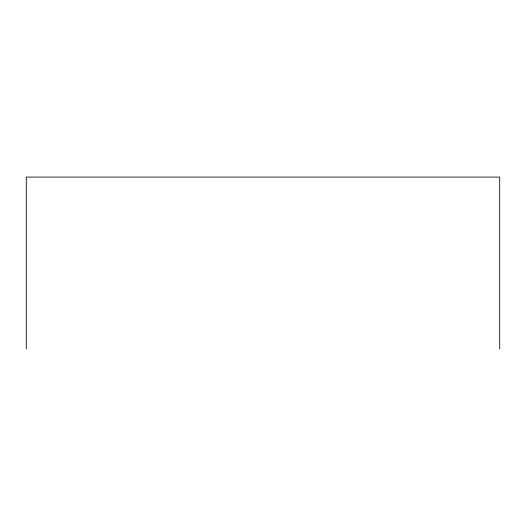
<?xml version="1.0" encoding="UTF-8"?>
<svg xmlns="http://www.w3.org/2000/svg" width="526" height="526" viewBox="0 0 526 526"><rect width="100%" height="100%" fill="white"/><g stroke="black" fill="none" stroke-linecap="round" stroke-linejoin="round"><path stroke-width="0.79" d="M499.7 348.909L499.7 177.091L26.3 177.091L26.3 348.909"/></g></svg>
